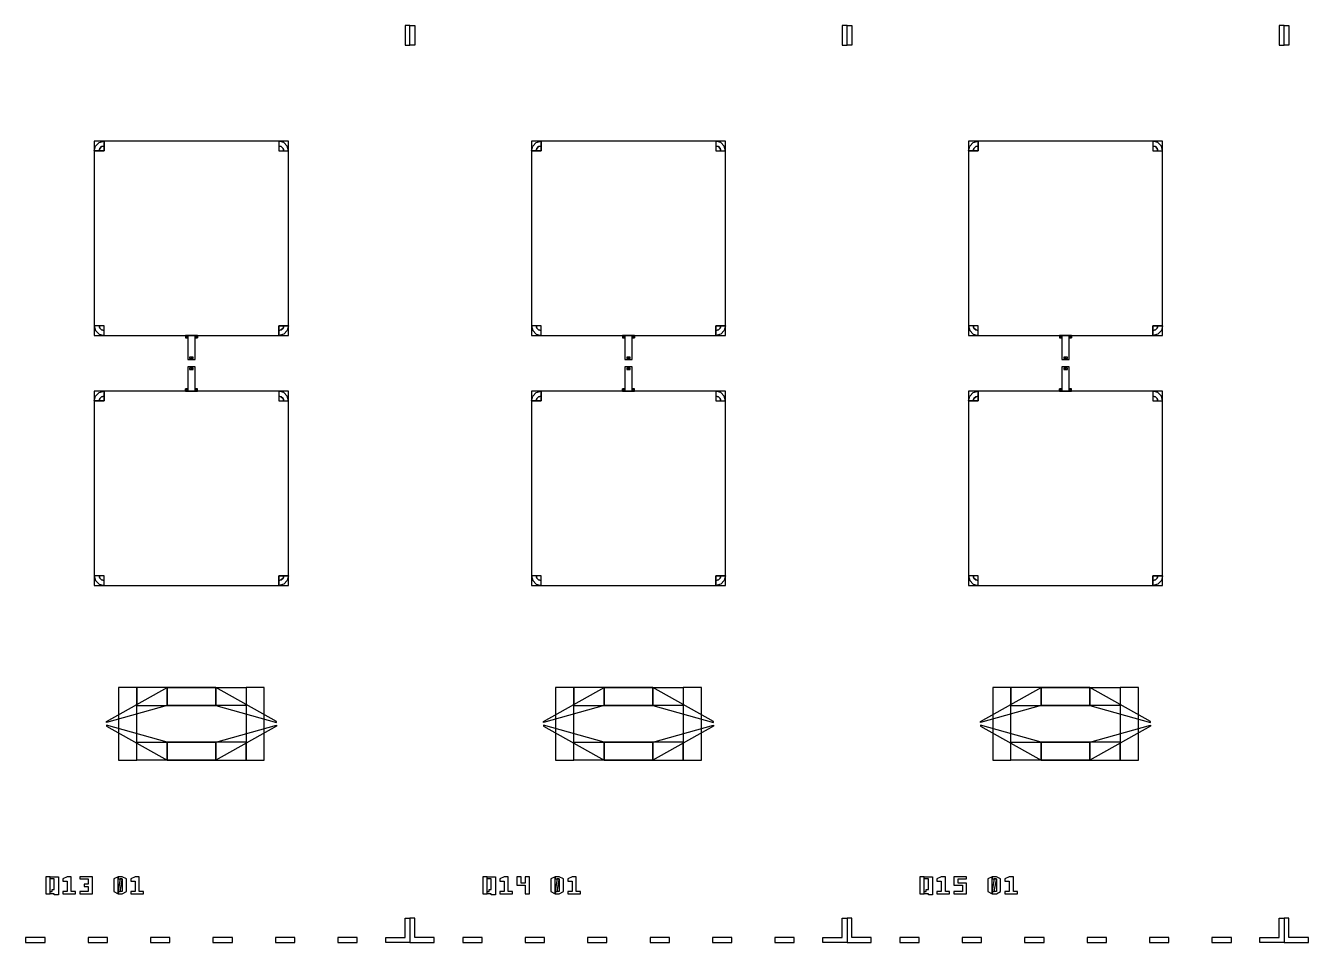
# Model space of a CAD drawing. Extents: x -50899 to 50899, y -48295 to 50898.
# Drawn here: x -6083 to -800, y -39225 to -35449 of the extents above; entities that cross this region are included whole.
import ezdxf

# ---------------------------------------------------------------- set-up
doc = ezdxf.new("R2010")
doc.units = 0

# ---------------------------------------------------------------- blocks, each defined once
blk = doc.blocks.new('Q12')
for points in [[(2500, 875), (2250, 805), (2250, 809.8), (2500, 950), (2500, 875)], [(2500, 875), (2250, 805), (2250, 809.8), (2500, 950), (2500, 875)], [(2825, 875), (2500, 875), (2500, 950), (2825, 950), (2825, 875)], [(2825, 875), (2500, 875), (2500, 950), (2825, 950), (2825, 875)], [(2900, 950), (2825, 950), (2825, 650), (2900, 650), (2900, 950)], [(2900, 950), (2825, 950), (2825, 650), (2900, 650), (2900, 950)], [(2500, 725), (2250, 795), (2250, 790.2), (2500, 650), (2500, 725)], [(2500, 725), (2250, 795), (2250, 790.2), (2500, 650), (2500, 725)], [(2825, 725), (2500, 725), (2500, 650), (2825, 650), (2825, 725)], [(2825, 725), (2500, 725), (2500, 650), (2825, 650), (2825, 725)]]:
    blk.add_lwpolyline(points)
blk = doc.blocks.new('Q13')
for points in [[(1700, 3595.7), (1700, 3675.7), (1680, 3675.7), (1680, 3595.7), (1700, 3595.7)], [(400, 3200), (400, 2400), (1200, 2400), (1200, 3200), (400, 3200)], [(400, 3200), (400, 3160), (440, 3160), (440, 3200), (400, 3200)], [(400, 3160), (405.4, 3180), (420, 3194.6), (440, 3200), (440, 3180), (430, 3177.3), (422.7, 3170), (420, 3160), (400, 3160)], [(420, 3160), (422.7, 3170), (430, 3177.3), (440, 3180), (440, 3160), (440, 3160), (440, 3160), (440, 3160), (420, 3160)], [(1160, 3200), (1160, 3160), (1200, 3160), (1200, 3200), (1160, 3200)], [(1200, 3160), (1194.6, 3180), (1180, 3194.6), (1160, 3200), (1160, 3180), (1170, 3177.3), (1177.3, 3170), (1180, 3160), (1200, 3160)], [(1180, 3160), (1177.3, 3170), (1170, 3177.3), (1160, 3180), (1160, 3160), (1160, 3160), (1160, 3160), (1160, 3160), (1180, 3160)], [(440, 2400), (440, 2440), (400, 2440), (400, 2400), (440, 2400)], [(400, 2440), (405.4, 2420), (420, 2405.4), (440, 2400), (440, 2420), (430, 2422.7), (422.7, 2430), (420, 2440), (400, 2440)], [(420, 2440), (422.7, 2430), (430, 2422.7), (440, 2420), (440, 2440), (440, 2440), (440, 2440), (440, 2440), (420, 2440)], [(1200, 2400), (1200, 2440), (1160, 2440), (1160, 2400), (1200, 2400)], [(1200, 2440), (1194.6, 2420), (1180, 2405.4), (1160, 2400), (1160, 2420), (1170, 2422.7), (1177.3, 2430), (1180, 2440), (1200, 2440)], [(1180, 2440), (1177.3, 2430), (1170, 2422.7), (1160, 2420), (1160, 2440), (1160, 2440), (1160, 2440), (1160, 2440), (1180, 2440)], [(775, 2400), (775, 2390), (785, 2390), (785, 2400), (775, 2400)], [(785, 2390), (783.7, 2395), (780, 2398.7), (775, 2400), (775, 2395), (777.5, 2394.3), (779.3, 2392.5), (780, 2390), (785, 2390)], [(780, 2390), (779.3, 2392.5), (777.5, 2394.3), (775, 2395), (775, 2390), (775, 2390), (775, 2390), (775, 2390), (780, 2390)], [(785, 2400), (785, 2300), (815, 2300), (815, 2400), (785, 2400)], [(815, 2400), (815, 2390), (825, 2390), (825, 2400), (815, 2400)], [(815, 2390), (816.3, 2395), (820, 2398.7), (825, 2400), (825, 2395), (822.5, 2394.3), (820.7, 2392.5), (820, 2390), (815, 2390)], [(820, 2390), (820.7, 2392.5), (822.5, 2394.3), (825, 2395), (825, 2390), (825, 2390), (825, 2390), (825, 2390), (820, 2390)], [(807.5, 2305), (807.5, 2310), (792.5, 2310), (792.5, 2305), (807.5, 2305)], [(802.5, 2300), (802.5, 2305), (797.5, 2305), (797.5, 2300), (802.5, 2300)], [(785, 2270), (785, 2170), (815, 2170), (815, 2270), (785, 2270)], [(792.5, 2265), (792.5, 2260), (807.5, 2260), (807.5, 2265), (792.5, 2265)], [(797.5, 2270), (797.5, 2265), (802.5, 2265), (802.5, 2270), (797.5, 2270)], [(400, 2170), (400, 1370), (1200, 1370), (1200, 2170), (400, 2170)], [(400, 2170), (400, 2130), (440, 2130), (440, 2170), (400, 2170)], [(400, 2130), (405.4, 2150), (420, 2164.6), (440, 2170), (440, 2150), (430, 2147.3), (422.7, 2140), (420, 2130), (400, 2130)], [(785, 2170), (785, 2180), (775, 2180), (775, 2170), (785, 2170)], [(785, 2180), (783.7, 2175), (780, 2171.3), (775, 2170), (775, 2175), (777.5, 2175.7), (779.3, 2177.5), (780, 2180), (785, 2180)], [(780, 2180), (779.3, 2177.5), (777.5, 2175.7), (775, 2175), (775, 2180), (775, 2180), (775, 2180), (775, 2180), (780, 2180)], [(825, 2170), (825, 2180), (815, 2180), (815, 2170), (825, 2170)], [(815, 2180), (816.3, 2175), (820, 2171.3), (825, 2170), (825, 2175), (822.5, 2175.7), (820.7, 2177.5), (820, 2180), (815, 2180)], [(820, 2180), (820.7, 2177.5), (822.5, 2175.7), (825, 2175), (825, 2180), (825, 2180), (825, 2180), (825, 2180), (820, 2180)], [(1160, 2170), (1160, 2130), (1200, 2130), (1200, 2170), (1160, 2170)], [(1200, 2130), (1194.6, 2150), (1180, 2164.6), (1160, 2170), (1160, 2150), (1170, 2147.3), (1177.3, 2140), (1180, 2130), (1200, 2130)], [(420, 2130), (422.7, 2140), (430, 2147.3), (440, 2150), (440, 2130), (440, 2130), (440, 2130), (440, 2130), (420, 2130)], [(1180, 2130), (1177.3, 2140), (1170, 2147.3), (1160, 2150), (1160, 2130), (1160, 2130), (1160, 2130), (1160, 2130), (1180, 2130)], [(440, 1370), (440, 1410), (400, 1410), (400, 1370), (440, 1370)], [(400, 1410), (405.4, 1390), (420, 1375.4), (440, 1370), (440, 1390), (430, 1392.7), (422.7, 1400), (420, 1410), (400, 1410)], [(420, 1410), (422.7, 1400), (430, 1392.7), (440, 1390), (440, 1410), (440, 1410), (440, 1410), (440, 1410), (420, 1410)], [(1200, 1370), (1200, 1410), (1160, 1410), (1160, 1370), (1200, 1370)], [(1200, 1410), (1194.6, 1390), (1180, 1375.4), (1160, 1370), (1160, 1390), (1170, 1392.7), (1177.3, 1400), (1180, 1410), (1200, 1410)], [(1180, 1410), (1177.3, 1400), (1170, 1392.7), (1160, 1390), (1160, 1410), (1160, 1410), (1160, 1410), (1160, 1410), (1180, 1410)], [(2500, 875), (2250, 805), (2250, 809.8), (2500, 950), (2500, 875)], [(2500, 875), (2250, 805), (2250, 809.8), (2500, 950), (2500, 875)], [(2825, 875), (2500, 875), (2500, 950), (2825, 950), (2825, 875)], [(2825, 875), (2500, 875), (2500, 950), (2825, 950), (2825, 875)], [(2900, 950), (2825, 950), (2825, 650), (2900, 650), (2900, 950)], [(2900, 950), (2825, 950), (2825, 650), (2900, 650), (2900, 950)], [(2500, 725), (2250, 795), (2250, 790.2), (2500, 650), (2500, 725)], [(2500, 725), (2250, 795), (2250, 790.2), (2500, 650), (2500, 725)], [(2825, 725), (2500, 725), (2500, 650), (2825, 650), (2825, 725)], [(2825, 725), (2500, 725), (2500, 650), (2825, 650), (2825, 725)], [(200, 100), (217.5, 100), (217.5, 170), (200, 170), (200, 100)], [(217.5, 108.8), (226.2, 108.8), (226.2, 117.5), (235, 117.5), (235, 161.2), (217.5, 161.2), (217.5, 170), (252.5, 170), (252.5, 95.6), (235, 95.6), (235, 100), (217.5, 100), (217.5, 108.8)], [(270, 100), (322.5, 100), (322.5, 108.8), (305, 108.8), (305, 170), (287.5, 170), (270, 161.2), (270, 152.5), (287.5, 152.5), (287.5, 108.8), (270, 108.8), (270, 100), (270, 100)], [(340, 100), (392.5, 100), (392.5, 170), (340, 170), (340, 161.2), (375, 161.2), (375, 139.4), (357.5, 139.4), (357.5, 130.6), (375, 130.6), (375, 108.8), (340, 108.8), (340, 100), (340, 100)], [(1700, -100), (1600, -100), (1600, -80), (1680, -80), (1680, 0), (1700, 0), (1700, -100)], [(117.1, -100), (197.1, -100), (197.1, -80), (117.1, -80), (117.1, -100)], [(374.3, -100), (454.3, -100), (454.3, -80), (374.3, -80), (374.3, -100)], [(631.4, -100), (711.4, -100), (711.4, -80), (631.4, -80), (631.4, -100)], [(888.6, -100), (968.6, -100), (968.6, -80), (888.6, -80), (888.6, -100)], [(1145.7, -100), (1225.7, -100), (1225.7, -80), (1145.7, -80), (1145.7, -100)], [(1402.9, -100), (1482.9, -100), (1482.9, -80), (1402.9, -80), (1402.9, -100)]]:
    blk.add_lwpolyline(points)
blk = doc.blocks.new('Q14')
for points in [[(-100, 3595.7), (-100, 3675.7), (-80, 3675.7), (-80, 3595.7), (-100, 3595.7)], [(1700, 3595.7), (1700, 3675.7), (1680, 3675.7), (1680, 3595.7), (1700, 3595.7)], [(400, 3200), (400, 2400), (1200, 2400), (1200, 3200), (400, 3200)], [(400, 3200), (400, 3160), (440, 3160), (440, 3200), (400, 3200)], [(400, 3160), (405.4, 3180), (420, 3194.6), (440, 3200), (440, 3180), (430, 3177.3), (422.7, 3170), (420, 3160), (400, 3160)], [(420, 3160), (422.7, 3170), (430, 3177.3), (440, 3180), (440, 3160), (440, 3160), (440, 3160), (440, 3160), (420, 3160)], [(1160, 3200), (1160, 3160), (1200, 3160), (1200, 3200), (1160, 3200)], [(1200, 3160), (1194.6, 3180), (1180, 3194.6), (1160, 3200), (1160, 3180), (1170, 3177.3), (1177.3, 3170), (1180, 3160), (1200, 3160)], [(1180, 3160), (1177.3, 3170), (1170, 3177.3), (1160, 3180), (1160, 3160), (1160, 3160), (1160, 3160), (1160, 3160), (1180, 3160)], [(440, 2400), (440, 2440), (400, 2440), (400, 2400), (440, 2400)], [(400, 2440), (405.4, 2420), (420, 2405.4), (440, 2400), (440, 2420), (430, 2422.7), (422.7, 2430), (420, 2440), (400, 2440)], [(420, 2440), (422.7, 2430), (430, 2422.7), (440, 2420), (440, 2440), (440, 2440), (440, 2440), (440, 2440), (420, 2440)], [(1200, 2400), (1200, 2440), (1160, 2440), (1160, 2400), (1200, 2400)], [(1200, 2440), (1194.6, 2420), (1180, 2405.4), (1160, 2400), (1160, 2420), (1170, 2422.7), (1177.3, 2430), (1180, 2440), (1200, 2440)], [(1180, 2440), (1177.3, 2430), (1170, 2422.7), (1160, 2420), (1160, 2440), (1160, 2440), (1160, 2440), (1160, 2440), (1180, 2440)], [(775, 2400), (775, 2390), (785, 2390), (785, 2400), (775, 2400)], [(785, 2390), (783.7, 2395), (780, 2398.7), (775, 2400), (775, 2395), (777.5, 2394.3), (779.3, 2392.5), (780, 2390), (785, 2390)], [(780, 2390), (779.3, 2392.5), (777.5, 2394.3), (775, 2395), (775, 2390), (775, 2390), (775, 2390), (775, 2390), (780, 2390)], [(785, 2400), (785, 2300), (815, 2300), (815, 2400), (785, 2400)], [(815, 2400), (815, 2390), (825, 2390), (825, 2400), (815, 2400)], [(815, 2390), (816.3, 2395), (820, 2398.7), (825, 2400), (825, 2395), (822.5, 2394.3), (820.7, 2392.5), (820, 2390), (815, 2390)], [(820, 2390), (820.7, 2392.5), (822.5, 2394.3), (825, 2395), (825, 2390), (825, 2390), (825, 2390), (825, 2390), (820, 2390)], [(807.5, 2305), (807.5, 2310), (792.5, 2310), (792.5, 2305), (807.5, 2305)], [(802.5, 2300), (802.5, 2305), (797.5, 2305), (797.5, 2300), (802.5, 2300)], [(785, 2270), (785, 2170), (815, 2170), (815, 2270), (785, 2270)], [(792.5, 2265), (792.5, 2260), (807.5, 2260), (807.5, 2265), (792.5, 2265)], [(797.5, 2270), (797.5, 2265), (802.5, 2265), (802.5, 2270), (797.5, 2270)], [(400, 2170), (400, 1370), (1200, 1370), (1200, 2170), (400, 2170)], [(400, 2170), (400, 2130), (440, 2130), (440, 2170), (400, 2170)], [(400, 2130), (405.4, 2150), (420, 2164.6), (440, 2170), (440, 2150), (430, 2147.3), (422.7, 2140), (420, 2130), (400, 2130)], [(785, 2170), (785, 2180), (775, 2180), (775, 2170), (785, 2170)], [(785, 2180), (783.7, 2175), (780, 2171.3), (775, 2170), (775, 2175), (777.5, 2175.7), (779.3, 2177.5), (780, 2180), (785, 2180)], [(780, 2180), (779.3, 2177.5), (777.5, 2175.7), (775, 2175), (775, 2180), (775, 2180), (775, 2180), (775, 2180), (780, 2180)], [(825, 2170), (825, 2180), (815, 2180), (815, 2170), (825, 2170)], [(815, 2180), (816.3, 2175), (820, 2171.3), (825, 2170), (825, 2175), (822.5, 2175.7), (820.7, 2177.5), (820, 2180), (815, 2180)], [(820, 2180), (820.7, 2177.5), (822.5, 2175.7), (825, 2175), (825, 2180), (825, 2180), (825, 2180), (825, 2180), (820, 2180)], [(1160, 2170), (1160, 2130), (1200, 2130), (1200, 2170), (1160, 2170)], [(1200, 2130), (1194.6, 2150), (1180, 2164.6), (1160, 2170), (1160, 2150), (1170, 2147.3), (1177.3, 2140), (1180, 2130), (1200, 2130)], [(420, 2130), (422.7, 2140), (430, 2147.3), (440, 2150), (440, 2130), (440, 2130), (440, 2130), (440, 2130), (420, 2130)], [(1180, 2130), (1177.3, 2140), (1170, 2147.3), (1160, 2150), (1160, 2130), (1160, 2130), (1160, 2130), (1160, 2130), (1180, 2130)], [(440, 1370), (440, 1410), (400, 1410), (400, 1370), (440, 1370)], [(400, 1410), (405.4, 1390), (420, 1375.4), (440, 1370), (440, 1390), (430, 1392.7), (422.7, 1400), (420, 1410), (400, 1410)], [(420, 1410), (422.7, 1400), (430, 1392.7), (440, 1390), (440, 1410), (440, 1410), (440, 1410), (440, 1410), (420, 1410)], [(1200, 1370), (1200, 1410), (1160, 1410), (1160, 1370), (1200, 1370)], [(1200, 1410), (1194.6, 1390), (1180, 1375.4), (1160, 1370), (1160, 1390), (1170, 1392.7), (1177.3, 1400), (1180, 1410), (1200, 1410)], [(1180, 1410), (1177.3, 1400), (1170, 1392.7), (1160, 1390), (1160, 1410), (1160, 1410), (1160, 1410), (1160, 1410), (1180, 1410)], [(-1300, 650), (-1225, 650), (-1225, 950), (-1300, 950), (-1300, 650)], [(-1300, 650), (-1225, 650), (-1225, 950), (-1300, 950), (-1300, 650)], [(-1225, 875), (-900, 875), (-900, 950), (-1225, 950), (-1225, 875)], [(-1225, 875), (-900, 875), (-900, 950), (-1225, 950), (-1225, 875)], [(-900, 875), (-650, 805), (-650, 809.8), (-900, 950), (-900, 875)], [(-900, 875), (-650, 805), (-650, 809.8), (-900, 950), (-900, 875)], [(2500, 875), (2250, 805), (2250, 809.8), (2500, 950), (2500, 875)], [(2500, 875), (2250, 805), (2250, 809.8), (2500, 950), (2500, 875)], [(2825, 875), (2500, 875), (2500, 950), (2825, 950), (2825, 875)], [(2825, 875), (2500, 875), (2500, 950), (2825, 950), (2825, 875)], [(2900, 950), (2825, 950), (2825, 650), (2900, 650), (2900, 950)], [(2900, 950), (2825, 950), (2825, 650), (2900, 650), (2900, 950)], [(-900, 725), (-650, 795), (-650, 790.2), (-900, 650), (-900, 725)], [(-900, 725), (-650, 795), (-650, 790.2), (-900, 650), (-900, 725)], [(2500, 725), (2250, 795), (2250, 790.2), (2500, 650), (2500, 725)], [(2500, 725), (2250, 795), (2250, 790.2), (2500, 650), (2500, 725)], [(-1225, 725), (-900, 725), (-900, 650), (-1225, 650), (-1225, 725)], [(-1225, 725), (-900, 725), (-900, 650), (-1225, 650), (-1225, 725)], [(2825, 725), (2500, 725), (2500, 650), (2825, 650), (2825, 725)], [(2825, 725), (2500, 725), (2500, 650), (2825, 650), (2825, 725)], [(200, 100), (217.5, 100), (217.5, 170), (200, 170), (200, 100)], [(217.5, 108.8), (226.2, 108.8), (226.2, 117.5), (235, 117.5), (235, 161.2), (217.5, 161.2), (217.5, 170), (252.5, 170), (252.5, 95.6), (235, 95.6), (235, 100), (217.5, 100), (217.5, 108.8)], [(270, 100), (322.5, 100), (322.5, 108.8), (305, 108.8), (305, 170), (287.5, 170), (270, 161.2), (270, 152.5), (287.5, 152.5), (287.5, 108.8), (270, 108.8), (270, 100), (270, 100)], [(375, 100), (392.5, 100), (392.5, 170), (375, 170), (375, 143.8), (357.5, 143.8), (357.5, 170), (340, 170), (340, 135), (375, 135), (375, 100), (375, 100)], [(-100, -100), (0, -100), (0, -80), (-80, -80), (-80, 0), (-100, 0), (-100, -100)], [(1700, -100), (1600, -100), (1600, -80), (1680, -80), (1680, 0), (1700, 0), (1700, -100)], [(117.1, -100), (197.1, -100), (197.1, -80), (117.1, -80), (117.1, -100)], [(374.3, -100), (454.3, -100), (454.3, -80), (374.3, -80), (374.3, -100)], [(631.4, -100), (711.4, -100), (711.4, -80), (631.4, -80), (631.4, -100)], [(888.6, -100), (968.6, -100), (968.6, -80), (888.6, -80), (888.6, -100)], [(1145.7, -100), (1225.7, -100), (1225.7, -80), (1145.7, -80), (1145.7, -100)], [(1402.9, -100), (1482.9, -100), (1482.9, -80), (1402.9, -80), (1402.9, -100)]]:
    blk.add_lwpolyline(points)
blk = doc.blocks.new('Q15')
for points in [[(-100, 3595.7), (-100, 3675.7), (-80, 3675.7), (-80, 3595.7), (-100, 3595.7)], [(1700, 3595.7), (1700, 3675.7), (1680, 3675.7), (1680, 3595.7), (1700, 3595.7)], [(400, 3200), (400, 2400), (1200, 2400), (1200, 3200), (400, 3200)], [(400, 3200), (400, 3160), (440, 3160), (440, 3200), (400, 3200)], [(400, 3160), (405.4, 3180), (420, 3194.6), (440, 3200), (440, 3180), (430, 3177.3), (422.7, 3170), (420, 3160), (400, 3160)], [(420, 3160), (422.7, 3170), (430, 3177.3), (440, 3180), (440, 3160), (440, 3160), (440, 3160), (440, 3160), (420, 3160)], [(1160, 3200), (1160, 3160), (1200, 3160), (1200, 3200), (1160, 3200)], [(1200, 3160), (1194.6, 3180), (1180, 3194.6), (1160, 3200), (1160, 3180), (1170, 3177.3), (1177.3, 3170), (1180, 3160), (1200, 3160)], [(1180, 3160), (1177.3, 3170), (1170, 3177.3), (1160, 3180), (1160, 3160), (1160, 3160), (1160, 3160), (1160, 3160), (1180, 3160)], [(440, 2400), (440, 2440), (400, 2440), (400, 2400), (440, 2400)], [(400, 2440), (405.4, 2420), (420, 2405.4), (440, 2400), (440, 2420), (430, 2422.7), (422.7, 2430), (420, 2440), (400, 2440)], [(420, 2440), (422.7, 2430), (430, 2422.7), (440, 2420), (440, 2440), (440, 2440), (440, 2440), (440, 2440), (420, 2440)], [(1200, 2400), (1200, 2440), (1160, 2440), (1160, 2400), (1200, 2400)], [(1200, 2440), (1194.6, 2420), (1180, 2405.4), (1160, 2400), (1160, 2420), (1170, 2422.7), (1177.3, 2430), (1180, 2440), (1200, 2440)], [(1180, 2440), (1177.3, 2430), (1170, 2422.7), (1160, 2420), (1160, 2440), (1160, 2440), (1160, 2440), (1160, 2440), (1180, 2440)], [(775, 2400), (775, 2390), (785, 2390), (785, 2400), (775, 2400)], [(785, 2390), (783.7, 2395), (780, 2398.7), (775, 2400), (775, 2395), (777.5, 2394.3), (779.3, 2392.5), (780, 2390), (785, 2390)], [(780, 2390), (779.3, 2392.5), (777.5, 2394.3), (775, 2395), (775, 2390), (775, 2390), (775, 2390), (775, 2390), (780, 2390)], [(785, 2400), (785, 2300), (815, 2300), (815, 2400), (785, 2400)], [(815, 2400), (815, 2390), (825, 2390), (825, 2400), (815, 2400)], [(815, 2390), (816.3, 2395), (820, 2398.7), (825, 2400), (825, 2395), (822.5, 2394.3), (820.7, 2392.5), (820, 2390), (815, 2390)], [(820, 2390), (820.7, 2392.5), (822.5, 2394.3), (825, 2395), (825, 2390), (825, 2390), (825, 2390), (825, 2390), (820, 2390)], [(807.5, 2305), (807.5, 2310), (792.5, 2310), (792.5, 2305), (807.5, 2305)], [(802.5, 2300), (802.5, 2305), (797.5, 2305), (797.5, 2300), (802.5, 2300)], [(785, 2270), (785, 2170), (815, 2170), (815, 2270), (785, 2270)], [(792.5, 2265), (792.5, 2260), (807.5, 2260), (807.5, 2265), (792.5, 2265)], [(797.5, 2270), (797.5, 2265), (802.5, 2265), (802.5, 2270), (797.5, 2270)], [(400, 2170), (400, 1370), (1200, 1370), (1200, 2170), (400, 2170)], [(400, 2170), (400, 2130), (440, 2130), (440, 2170), (400, 2170)], [(400, 2130), (405.4, 2150), (420, 2164.6), (440, 2170), (440, 2150), (430, 2147.3), (422.7, 2140), (420, 2130), (400, 2130)], [(785, 2170), (785, 2180), (775, 2180), (775, 2170), (785, 2170)], [(785, 2180), (783.7, 2175), (780, 2171.3), (775, 2170), (775, 2175), (777.5, 2175.7), (779.3, 2177.5), (780, 2180), (785, 2180)], [(780, 2180), (779.3, 2177.5), (777.5, 2175.7), (775, 2175), (775, 2180), (775, 2180), (775, 2180), (775, 2180), (780, 2180)], [(825, 2170), (825, 2180), (815, 2180), (815, 2170), (825, 2170)], [(815, 2180), (816.3, 2175), (820, 2171.3), (825, 2170), (825, 2175), (822.5, 2175.7), (820.7, 2177.5), (820, 2180), (815, 2180)], [(820, 2180), (820.7, 2177.5), (822.5, 2175.7), (825, 2175), (825, 2180), (825, 2180), (825, 2180), (825, 2180), (820, 2180)], [(1160, 2170), (1160, 2130), (1200, 2130), (1200, 2170), (1160, 2170)], [(1200, 2130), (1194.6, 2150), (1180, 2164.6), (1160, 2170), (1160, 2150), (1170, 2147.3), (1177.3, 2140), (1180, 2130), (1200, 2130)], [(420, 2130), (422.7, 2140), (430, 2147.3), (440, 2150), (440, 2130), (440, 2130), (440, 2130), (440, 2130), (420, 2130)], [(1180, 2130), (1177.3, 2140), (1170, 2147.3), (1160, 2150), (1160, 2130), (1160, 2130), (1160, 2130), (1160, 2130), (1180, 2130)], [(440, 1370), (440, 1410), (400, 1410), (400, 1370), (440, 1370)], [(400, 1410), (405.4, 1390), (420, 1375.4), (440, 1370), (440, 1390), (430, 1392.7), (422.7, 1400), (420, 1410), (400, 1410)], [(420, 1410), (422.7, 1400), (430, 1392.7), (440, 1390), (440, 1410), (440, 1410), (440, 1410), (440, 1410), (420, 1410)], [(1200, 1370), (1200, 1410), (1160, 1410), (1160, 1370), (1200, 1370)], [(1200, 1410), (1194.6, 1390), (1180, 1375.4), (1160, 1370), (1160, 1390), (1170, 1392.7), (1177.3, 1400), (1180, 1410), (1200, 1410)], [(1180, 1410), (1177.3, 1400), (1170, 1392.7), (1160, 1390), (1160, 1410), (1160, 1410), (1160, 1410), (1160, 1410), (1180, 1410)], [(-1300, 650), (-1225, 650), (-1225, 950), (-1300, 950), (-1300, 650)], [(-1300, 650), (-1225, 650), (-1225, 950), (-1300, 950), (-1300, 650)], [(-1225, 875), (-900, 875), (-900, 950), (-1225, 950), (-1225, 875)], [(-1225, 875), (-900, 875), (-900, 950), (-1225, 950), (-1225, 875)], [(-900, 875), (-650, 805), (-650, 809.8), (-900, 950), (-900, 875)], [(-900, 875), (-650, 805), (-650, 809.8), (-900, 950), (-900, 875)], [(-900, 725), (-650, 795), (-650, 790.2), (-900, 650), (-900, 725)], [(-900, 725), (-650, 795), (-650, 790.2), (-900, 650), (-900, 725)], [(-1225, 725), (-900, 725), (-900, 650), (-1225, 650), (-1225, 725)], [(-1225, 725), (-900, 725), (-900, 650), (-1225, 650), (-1225, 725)], [(200, 100), (217.5, 100), (217.5, 170), (200, 170), (200, 100)], [(217.5, 108.8), (226.2, 108.8), (226.2, 117.5), (235, 117.5), (235, 161.2), (217.5, 161.2), (217.5, 170), (252.5, 170), (252.5, 95.6), (235, 95.6), (235, 100), (217.5, 100), (217.5, 108.8)], [(270, 100), (322.5, 100), (322.5, 108.8), (305, 108.8), (305, 170), (287.5, 170), (270, 161.2), (270, 152.5), (287.5, 152.5), (287.5, 108.8), (270, 108.8), (270, 100), (270, 100)], [(340, 100), (392.5, 100), (392.5, 143.8), (357.5, 143.8), (357.5, 161.2), (392.5, 161.2), (392.5, 170), (340, 170), (340, 135), (375, 135), (375, 108.8), (340, 108.8), (340, 100), (340, 100)], [(-100, -100), (0, -100), (0, -80), (-80, -80), (-80, 0), (-100, 0), (-100, -100)], [(1700, -100), (1600, -100), (1600, -80), (1680, -80), (1680, 0), (1700, 0), (1700, -100)], [(117.1, -100), (197.1, -100), (197.1, -80), (117.1, -80), (117.1, -100)], [(374.3, -100), (454.3, -100), (454.3, -80), (374.3, -80), (374.3, -100)], [(631.4, -100), (711.4, -100), (711.4, -80), (631.4, -80), (631.4, -100)], [(888.6, -100), (968.6, -100), (968.6, -80), (888.6, -80), (888.6, -100)], [(1145.7, -100), (1225.7, -100), (1225.7, -80), (1145.7, -80), (1145.7, -100)], [(1402.9, -100), (1482.9, -100), (1482.9, -80), (1402.9, -80), (1402.9, -100)]]:
    blk.add_lwpolyline(points)
blk = doc.blocks.new('Q16')
for points in [[(-100, 3595.7), (-100, 3675.7), (-80, 3675.7), (-80, 3595.7), (-100, 3595.7)], [(-1300, 650), (-1225, 650), (-1225, 950), (-1300, 950), (-1300, 650)], [(-1300, 650), (-1225, 650), (-1225, 950), (-1300, 950), (-1300, 650)], [(-1225, 875), (-900, 875), (-900, 950), (-1225, 950), (-1225, 875)], [(-1225, 875), (-900, 875), (-900, 950), (-1225, 950), (-1225, 875)], [(-900, 875), (-650, 805), (-650, 809.8), (-900, 950), (-900, 875)], [(-900, 875), (-650, 805), (-650, 809.8), (-900, 950), (-900, 875)], [(-900, 725), (-650, 795), (-650, 790.2), (-900, 650), (-900, 725)], [(-900, 725), (-650, 795), (-650, 790.2), (-900, 650), (-900, 725)], [(-1225, 725), (-900, 725), (-900, 650), (-1225, 650), (-1225, 725)], [(-1225, 725), (-900, 725), (-900, 650), (-1225, 650), (-1225, 725)], [(-100, -100), (0, -100), (0, -80), (-80, -80), (-80, 0), (-100, 0), (-100, -100)]]:
    blk.add_lwpolyline(points)

msp = doc.modelspace()

# ---------------------------------------------------------------- linework, layer by layer
for points in [[(-6000, -39025), (-5982.5, -39025), (-5982.5, -38955), (-6000, -38955), (-6000, -39025)], [(-5982.5, -39016.2), (-5973.8, -39016.2), (-5973.8, -39007.5), (-5965, -39007.5), (-5965, -38963.8), (-5982.5, -38963.8), (-5982.5, -38955), (-5947.5, -38955), (-5947.5, -39029.4), (-5965, -39029.4), (-5965, -39025), (-5982.5, -39025), (-5982.5, -39016.2)], [(-5930, -39025), (-5877.5, -39025), (-5877.5, -39016.2), (-5895, -39016.2), (-5895, -38955), (-5912.5, -38955), (-5930, -38963.8), (-5930, -38972.5), (-5912.5, -38972.5), (-5912.5, -39016.2), (-5930, -39016.2), (-5930, -39025), (-5930, -39025)], [(-5860, -39025), (-5807.5, -39025), (-5807.5, -38955), (-5860, -38955), (-5860, -38963.8), (-5825, -38963.8), (-5825, -38985.6), (-5842.5, -38985.6), (-5842.5, -38994.4), (-5825, -38994.4), (-5825, -39016.2), (-5860, -39016.2), (-5860, -39025), (-5860, -39025)], [(-5720, -39016.2), (-5702.5, -39025), (-5702.5, -38955), (-5720, -38963.8), (-5720, -39016.2)], [(-5702.5, -39025), (-5685, -39025), (-5667.5, -39016.2), (-5667.5, -38963.8), (-5685, -38955), (-5702.5, -38955), (-5702.5, -38963.8), (-5685, -38963.8), (-5685, -39016.2), (-5702.5, -39016.2), (-5702.5, -39025)], [(-5702.5, -39016.2), (-5693.8, -39016.2), (-5685, -38968.1), (-5685, -38963.8), (-5693.8, -38963.8), (-5702.5, -39011.9), (-5702.5, -39016.2)], [(-5650, -39025), (-5597.5, -39025), (-5597.5, -39016.2), (-5615, -39016.2), (-5615, -38955), (-5632.5, -38955), (-5650, -38963.8), (-5650, -38972.5), (-5632.5, -38972.5), (-5632.5, -39016.2), (-5650, -39016.2), (-5650, -39025), (-5650, -39025)], [(-4200, -39025), (-4182.5, -39025), (-4182.5, -38955), (-4200, -38955), (-4200, -39025)], [(-4182.5, -39016.2), (-4173.8, -39016.2), (-4173.8, -39007.5), (-4165, -39007.5), (-4165, -38963.8), (-4182.5, -38963.8), (-4182.5, -38955), (-4147.5, -38955), (-4147.5, -39029.4), (-4165, -39029.4), (-4165, -39025), (-4182.5, -39025), (-4182.5, -39016.2)], [(-4130, -39025), (-4077.5, -39025), (-4077.5, -39016.2), (-4095, -39016.2), (-4095, -38955), (-4112.5, -38955), (-4130, -38963.8), (-4130, -38972.5), (-4112.5, -38972.5), (-4112.5, -39016.2), (-4130, -39016.2), (-4130, -39025), (-4130, -39025)], [(-4025, -39025), (-4007.5, -39025), (-4007.5, -38955), (-4025, -38955), (-4025, -38981.2), (-4042.5, -38981.2), (-4042.5, -38955), (-4060, -38955), (-4060, -38990), (-4025, -38990), (-4025, -39025), (-4025, -39025)], [(-3920, -39016.2), (-3902.5, -39025), (-3902.5, -38955), (-3920, -38963.8), (-3920, -39016.2)], [(-3902.5, -39025), (-3885, -39025), (-3867.5, -39016.2), (-3867.5, -38963.8), (-3885, -38955), (-3902.5, -38955), (-3902.5, -38963.8), (-3885, -38963.8), (-3885, -39016.2), (-3902.5, -39016.2), (-3902.5, -39025)], [(-3902.5, -39016.2), (-3893.8, -39016.2), (-3885, -38968.1), (-3885, -38963.8), (-3893.8, -38963.8), (-3902.5, -39011.9), (-3902.5, -39016.2)], [(-3850, -39025), (-3797.5, -39025), (-3797.5, -39016.2), (-3815, -39016.2), (-3815, -38955), (-3832.5, -38955), (-3850, -38963.8), (-3850, -38972.5), (-3832.5, -38972.5), (-3832.5, -39016.2), (-3850, -39016.2), (-3850, -39025), (-3850, -39025)], [(-2400, -39025), (-2382.5, -39025), (-2382.5, -38955), (-2400, -38955), (-2400, -39025)], [(-2382.5, -39016.2), (-2373.8, -39016.2), (-2373.8, -39007.5), (-2365, -39007.5), (-2365, -38963.8), (-2382.5, -38963.8), (-2382.5, -38955), (-2347.5, -38955), (-2347.5, -39029.4), (-2365, -39029.4), (-2365, -39025), (-2382.5, -39025), (-2382.5, -39016.2)], [(-2330, -39025), (-2277.5, -39025), (-2277.5, -39016.2), (-2295, -39016.2), (-2295, -38955), (-2312.5, -38955), (-2330, -38963.8), (-2330, -38972.5), (-2312.5, -38972.5), (-2312.5, -39016.2), (-2330, -39016.2), (-2330, -39025), (-2330, -39025)], [(-2260, -39025), (-2207.5, -39025), (-2207.5, -38981.2), (-2242.5, -38981.2), (-2242.5, -38963.8), (-2207.5, -38963.8), (-2207.5, -38955), (-2260, -38955), (-2260, -38990), (-2225, -38990), (-2225, -39016.2), (-2260, -39016.2), (-2260, -39025), (-2260, -39025)], [(-2120, -39016.2), (-2102.5, -39025), (-2102.5, -38955), (-2120, -38963.8), (-2120, -39016.2)], [(-2102.5, -39025), (-2085, -39025), (-2067.5, -39016.2), (-2067.5, -38963.8), (-2085, -38955), (-2102.5, -38955), (-2102.5, -38963.8), (-2085, -38963.8), (-2085, -39016.2), (-2102.5, -39016.2), (-2102.5, -39025)], [(-2102.5, -39016.2), (-2093.8, -39016.2), (-2085, -38968.1), (-2085, -38963.8), (-2093.8, -38963.8), (-2102.5, -39011.9), (-2102.5, -39016.2)], [(-2050, -39025), (-1997.5, -39025), (-1997.5, -39016.2), (-2015, -39016.2), (-2015, -38955), (-2032.5, -38955), (-2050, -38963.8), (-2050, -38972.5), (-2032.5, -38972.5), (-2032.5, -39016.2), (-2050, -39016.2), (-2050, -39025), (-2050, -39025)]]:
    msp.add_lwpolyline(points)

# ---------------------------------------------------------------- block references
for name, p in [('Q12', (-8000, -39125)), ('Q13', (-6200, -39125)), ('Q14', (-4400, -39125)), ('Q15', (-2600, -39125)), ('Q16', (-800, -39125))]:
    msp.add_blockref(name, p)

doc.saveas('drawing.dxf')
